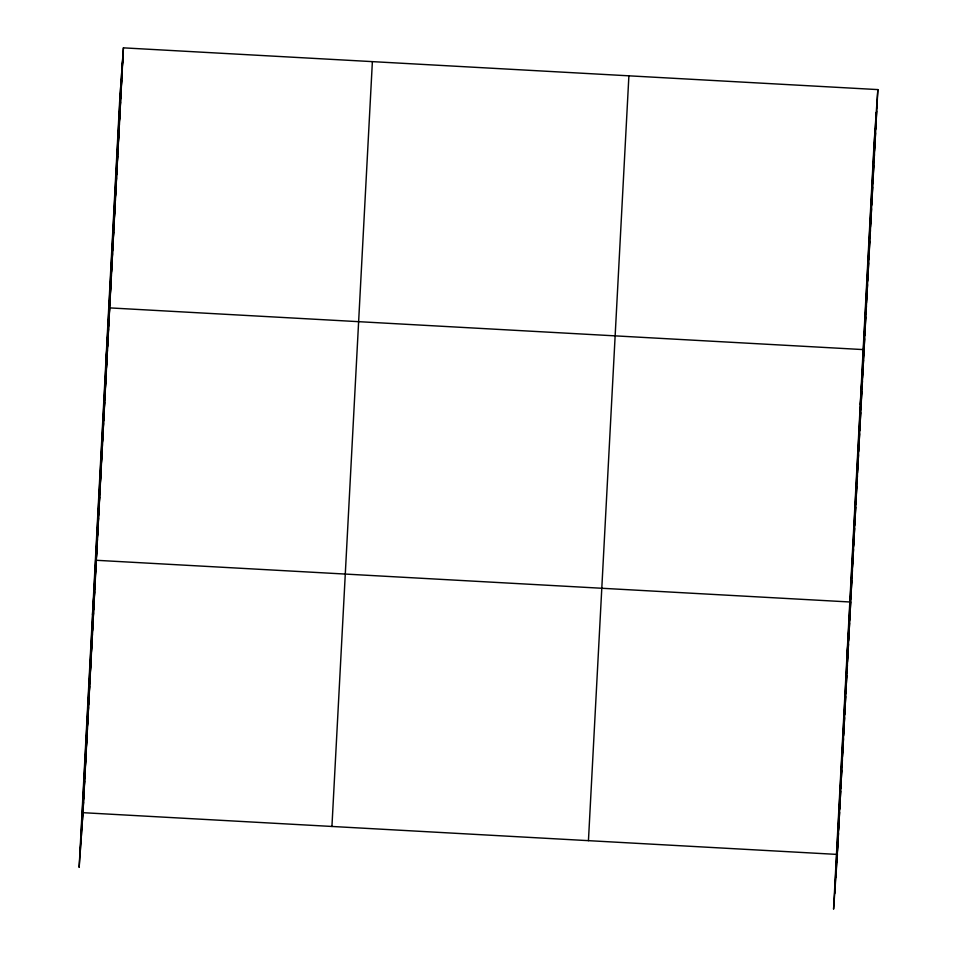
<?xml version="1.0" encoding="UTF-8"?>
<svg xmlns="http://www.w3.org/2000/svg" width="957" height="957" viewBox="0 0 957 957"><rect width="100%" height="100%" fill="white"/><g stroke="black" fill="none" stroke-linecap="round" stroke-linejoin="round"><path stroke-width="1.44" d="M80.232 851.802L120.69 86.967M81.357 835.724L121.814 70.89M82.458 820.125L122.903 55.279M123.417 47.85L119.589 102.566L79.144 867.401L82.972 812.684L123.417 47.85L877.856 89.599L836.885 861.862M331.935 826.465L372.381 61.631M588.447 840.653L628.893 75.818M834.671 893.551L875.117 128.705M835.796 877.473L876.241 112.639M122.329 66.117L122.843 58.688M121.754 76.955L122.269 69.526M121.18 87.793L121.706 80.352M120.032 109.457L120.558 102.028M120.606 98.619L121.132 91.19M119.458 120.295L119.984 112.866M118.895 131.133L119.41 123.692M118.321 141.959L118.835 134.53M117.747 152.797L118.261 145.368M117.173 163.635L117.687 156.206M116.598 174.473L117.113 167.032M116.024 185.299L116.539 177.87M115.45 196.137L115.976 188.708M114.876 206.975L115.402 199.546M114.302 217.813L114.828 210.373M113.727 228.651L114.254 221.211M112.591 250.315L113.105 242.887M113.153 239.477L113.68 232.049M112.017 261.153L112.531 253.725M111.443 271.991L111.957 264.551M110.868 282.817L111.383 275.389M110.294 293.655L110.809 286.227M109.72 304.493L110.246 297.065M105.844 362.607L109.672 307.891L864.099 349.64L860.271 404.356M108.596 325.847L109.11 318.406M108.033 336.362L108.56 328.933M107.483 346.877L107.997 339.448M106.371 367.907L106.885 360.478M106.921 357.392L107.447 349.963M105.808 378.422L106.335 370.993M105.258 388.937L105.772 381.508M104.696 399.464L105.222 392.023M104.146 409.979L104.66 402.538M103.583 420.494L104.11 413.065M103.033 431.009L103.547 423.58M102.471 441.524L102.997 434.095M101.921 452.039L102.435 444.61M100.808 473.069L101.322 465.64M101.358 462.554L101.885 455.125M100.246 483.596L100.772 476.155M99.695 494.111L100.21 486.67M99.133 504.626L99.66 497.197M98.583 515.141L99.097 507.712M98.021 525.656L98.547 518.227M97.47 536.171L97.985 528.743M96.908 546.686L97.435 539.258M96.358 557.201L96.872 549.773M92.494 615.004L96.322 560.288L850.749 602.037L846.933 656.753M94.683 588.758L95.21 581.33M94.133 599.273L94.647 591.845M93.571 609.788L94.097 602.36M93.02 620.303L93.535 612.875M92.458 630.819L92.985 623.39M91.908 641.334L92.422 633.905M91.346 651.861L91.872 644.42M90.233 672.891L90.759 665.462M90.795 662.376L91.31 654.935M89.683 683.406L90.197 675.977M89.121 693.921L89.647 686.492M88.57 704.436L89.085 697.007M88.008 714.951L88.534 707.522M87.458 725.466L87.972 718.037M86.896 735.993L87.422 728.552M86.345 746.508L86.86 739.067M85.795 757.023L86.309 749.594M84.683 778.053L85.197 770.624M85.233 767.538L85.747 760.109M84.12 788.568L84.635 781.139M83.57 799.083L84.084 791.654M83.008 809.598L83.522 802.169M877.856 89.599L874.028 144.316L833.583 909.15L837.411 854.434L82.972 812.684M876.756 107.866L877.282 100.437M876.193 118.704L876.708 111.263M875.619 129.53L876.134 122.101M875.045 140.368L875.559 132.939M874.471 151.206L874.985 143.777M873.897 162.044L874.411 154.603M873.322 172.87L873.849 165.441M872.748 183.708L873.274 176.279M871.6 205.384L872.126 197.955M872.174 194.546L872.7 187.117M871.026 216.222L871.552 208.782M870.463 227.048L870.978 219.62M869.889 237.886L870.403 230.458M869.315 248.724L869.829 241.296M868.741 259.562L869.255 252.122M868.166 270.388L868.681 262.96M867.592 281.226L868.119 273.798M867.018 292.064L867.544 284.636M866.444 302.902L866.97 295.462M865.87 313.729L866.396 306.3M865.295 324.567L865.822 317.138M864.159 346.243L864.673 338.802M864.733 335.405L865.248 327.976M863.023 367.596L863.549 360.155M862.472 378.111L862.987 370.67M861.91 388.626L862.436 381.197M861.36 399.141L861.874 391.712M860.798 409.656L861.324 402.227M860.247 420.171L860.762 412.742M859.685 430.686L860.211 423.257M858.573 451.728L859.099 444.287M859.135 441.201L859.649 433.772M858.022 462.243L858.537 454.802M857.46 472.758L857.986 465.329M856.91 483.273L857.424 475.844M856.348 493.788L856.874 486.359M855.797 504.303L856.312 496.874M855.235 514.818L855.761 507.389M854.685 525.333L855.199 517.904M854.123 535.86L854.649 528.42M853.01 556.89L853.536 549.462M853.572 546.375L854.087 538.935M852.46 567.405L852.974 559.977M851.897 577.92L852.424 570.492M851.347 588.435L851.862 581.007M850.785 598.95L851.311 591.522M849.672 619.992L850.199 612.552M849.122 630.507L849.637 623.067M848.56 641.023L849.086 633.594M847.447 662.053L847.974 654.624M848.01 651.538L848.524 644.109M846.897 672.568L847.412 665.139M846.347 683.083L846.861 675.654M845.785 693.598L846.299 686.169M845.234 704.125L845.749 696.684M844.672 714.64L845.187 707.199M844.122 725.155L844.636 717.726M843.56 735.67L844.074 728.241M842.447 756.7L842.973 749.271M843.009 746.185L843.524 738.756M841.897 767.215L842.411 759.786M841.335 777.73L841.861 770.301M840.784 788.257L841.299 780.816M840.222 798.772L840.748 791.331M839.672 809.287L840.186 801.858M839.11 819.802L839.636 812.373M838.559 830.317L839.074 822.888M837.997 840.832L838.523 833.403M837.447 851.347L837.961 843.918"/></g></svg>
